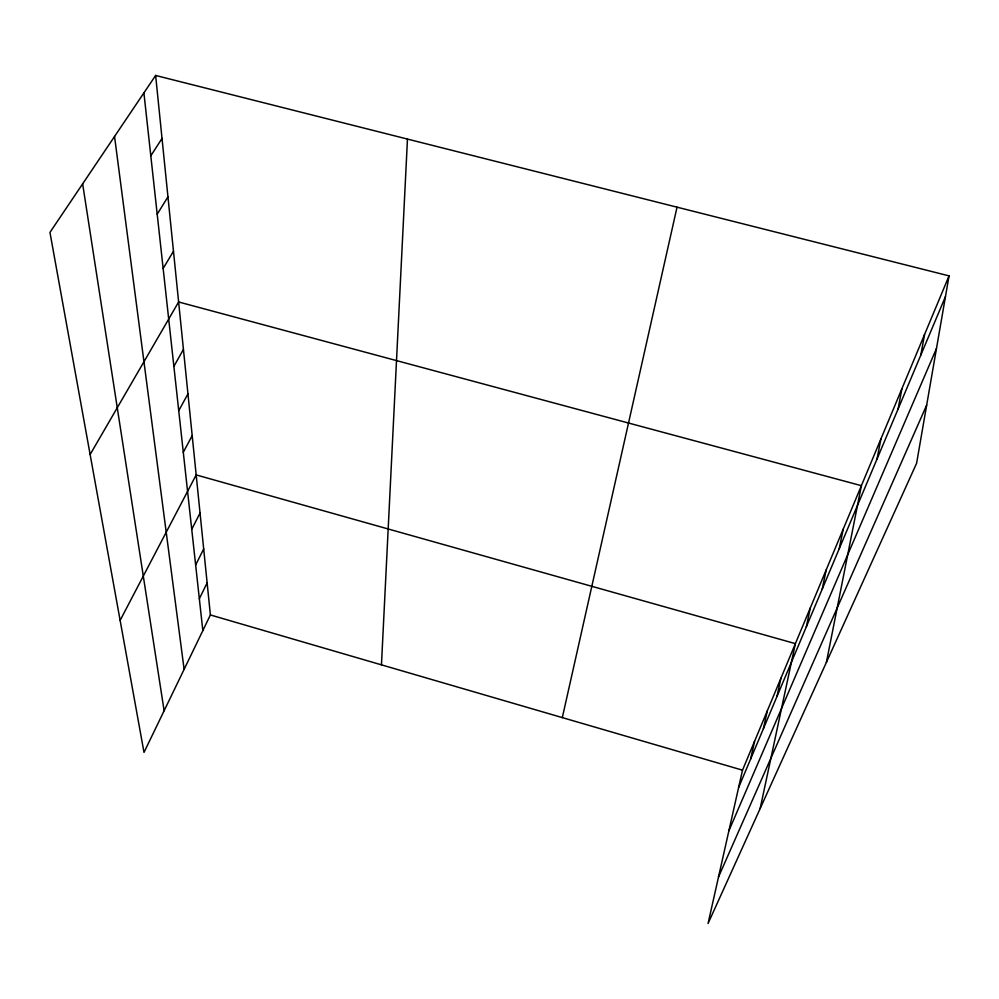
<?xml version="1.0" encoding="UTF-8"?>
<svg xmlns="http://www.w3.org/2000/svg" width="999" height="999" viewBox="0 0 999 999"><rect width="100%" height="100%" fill="white"/><g stroke="black" fill="none" stroke-linecap="round" stroke-linejoin="round"><path stroke-width="1.5" d="M381.456 664.847L407.467 139.073M949.05 275.886L916.595 463.299L708.054 923.538L742.507 770.167L949.05 275.886L155.632 75.462L49.95 232.405L144.006 752.409L210.389 614.959L155.632 75.462M920.841 355.02L924.537 334.528M898.101 409.003L901.897 388.723M877.035 458.991L880.906 438.973M826.398 662.362L861.388 485.676L178.621 301.973L90.122 454.52M839.247 548.663L843.193 529.195M822.239 589.048L826.21 569.855M806.33 626.823L810.301 607.916M760.139 808.591L795.379 643.631L196.179 474.912L120.13 620.391M776.972 696.503L780.943 678.184M763.398 728.696L767.357 710.676M750.636 759.015L754.57 741.283M562.312 717.607L677.035 207.168M738.586 787.599L945.466 296.578M728.883 830.806L936.475 348.501M718.506 876.985L926.672 405.107M199.338 598.738L207.143 582.879M195.642 565.022L203.696 548.951M191.733 529.295L200.05 513.024M183.292 452.272L192.195 435.626M178.734 410.689L187.949 393.868M173.876 366.383L183.441 349.413M163.149 268.469L173.476 251.236M157.205 214.186L167.957 196.853M150.812 155.819L162.025 138.424M210.389 614.959L742.507 770.167M82.642 183.853L164.123 710.764M114.548 136.476L184.116 669.38M143.906 92.87L202.834 630.619"/></g></svg>
